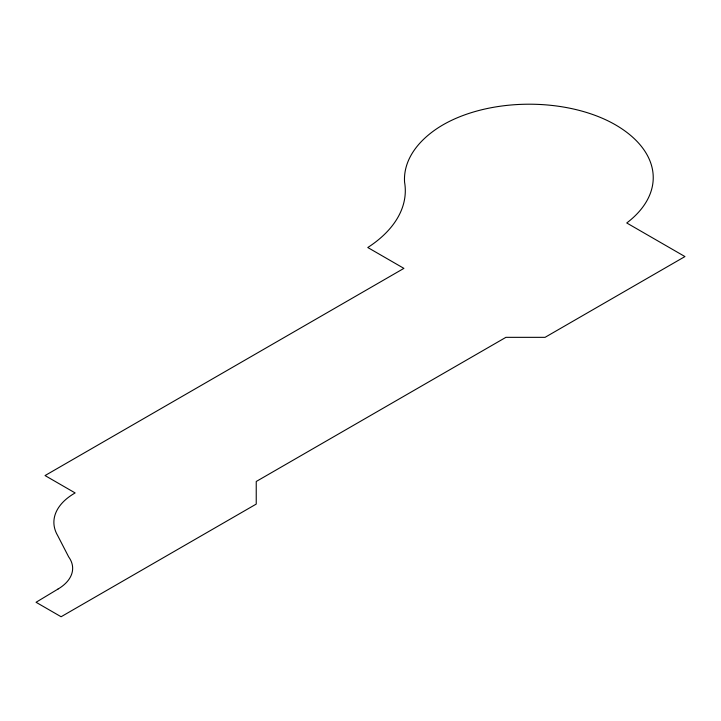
<?xml version="1.0" encoding="UTF-8"?>
<svg xmlns="http://www.w3.org/2000/svg" width="721" height="721" viewBox="0 0 721 721"><rect width="100%" height="100%" fill="white"/><g stroke="black" fill="none" stroke-linecap="round" stroke-linejoin="round"><path stroke-width="1.08" d="M57.941 589.093L36.05 602.278L61.105 616.743L256.234 504.087L256.234 481.484L505.917 337.338L545.058 337.338L684.95 256.568L626.747 222.969A129.618 74.831 0 0 0 617.861 126.265A121.885 70.37 0 0 0 434.511 130.294A134.773 77.805 0 0 0 404.571 182.197A147.868 85.366 0 0 1 367.782 247.519L403.904 268.374L45.044 475.563L75.137 492.939A71.505 41.286 0 0 0 57.644 535.514L68.693 556.936A51.317 29.624 0 0 1 57.941 589.093"/></g></svg>
